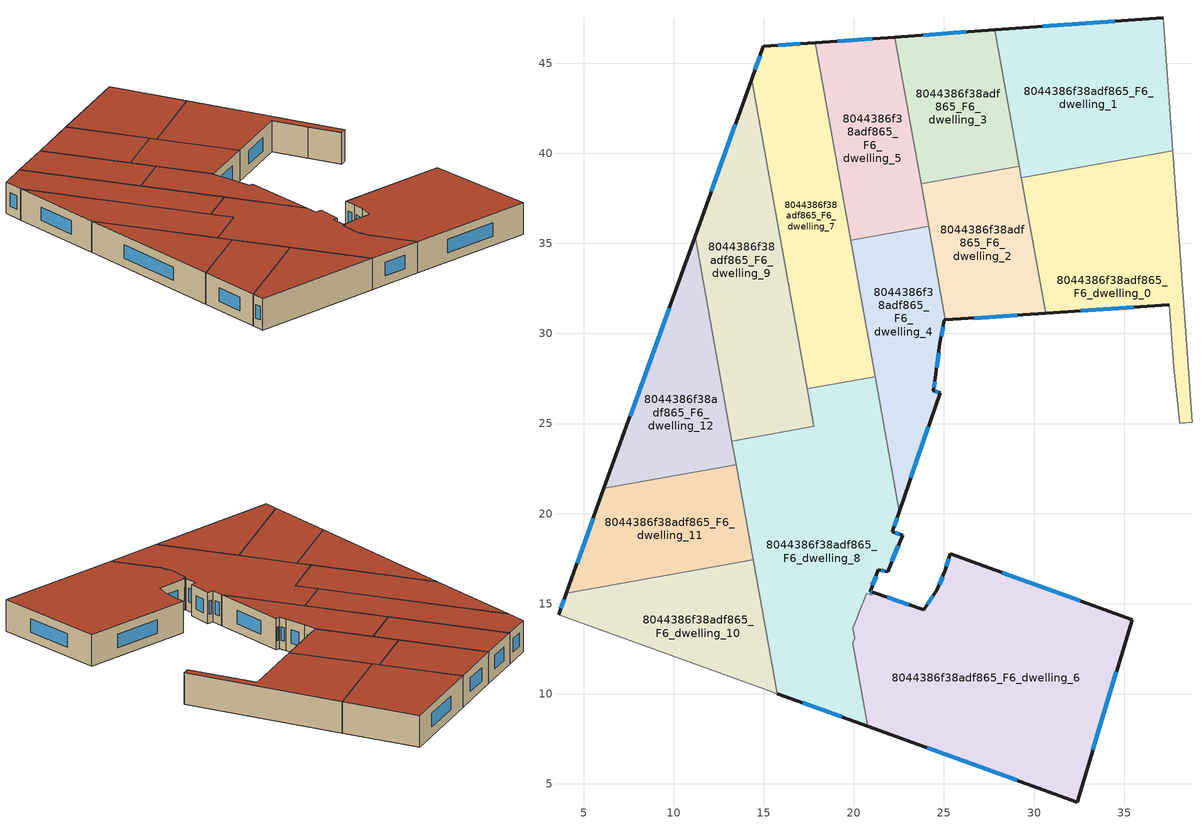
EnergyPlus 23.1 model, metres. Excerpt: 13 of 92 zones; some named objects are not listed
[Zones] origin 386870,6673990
8044386f38adf865_F6_dwelling_0
 floor to 8044386f38adf865_F5_dwelling_0 (EU_floor_Construction): 37.69,40.14 38.77,25.08 38.1,25.02 37.77,28.16 37.5,31.6 30.65,31.13 29.3,38.64 z18
 wall outside (EU_wall_Construction): 30.65,31.13 37.5,31.6 z18:21
 wall adiabatic (EU_wall_Construction): 37.5,31.6 37.77,28.16 38.1,25.02 38.77,25.08 37.69,40.14 z18:21
 wall to 8044386f38adf865_F6_dwelling_1 (EU_wall_Construction): 37.69,40.14 29.3,38.64 z18:21
 wall to 8044386f38adf865_F6_dwelling_2 (EU_wall_Construction): 29.3,38.64 30.65,31.13 z18:21
 window (EU_Window_Construction): 32.61,31.27 35.54,31.47 z18.86:20.14
 roof outside (EU_roof_Construction): 38.77,25.08 37.69,40.14 29.3,38.64 30.65,31.13 37.5,31.6 37.77,28.16 38.1,25.02 z21
8044386f38adf865_F6_dwelling_1
 floor to 8044386f38adf865_F5_dwelling_1 (EU_floor_Construction): 37.16,47.52 37.69,40.14 29.3,38.64 27.83,46.85 z18
 wall outside (EU_wall_Construction): 37.16,47.52 27.83,46.85 z18:21
 wall adiabatic (EU_wall_Construction): 37.69,40.14 37.16,47.52 z18:21
 wall to 8044386f38adf865_F6_dwelling_3 (EU_wall_Construction): 27.83,46.85 29.18,39.28 z18:21
 wall to 8044386f38adf865_F6_dwelling_2 (EU_wall_Construction): 29.18,39.28 29.3,38.64 z18:21
 window (EU_Window_Construction): 34.49,47.33 30.5,47.04 z18.86:20.14
 roof outside (EU_roof_Construction): 37.69,40.14 37.16,47.52 27.83,46.85 29.3,38.64 z21
8044386f38adf865_F6_dwelling_10
 floor to 8044386f38adf865_F5_dwelling_10 (EU_floor_Construction): 14.41,17.46 15.74,10.01 3.61,14.4 4.04,15.6 z18
 wall outside (EU_wall_Construction): 4.04,15.6 3.61,14.4 z18:21
 wall adiabatic (EU_wall_Construction): 3.61,14.4 15.74,10.01 z18:21
 wall to 8044386f38adf865_F6_dwelling_11 (EU_wall_Construction): 14.41,17.46 4.04,15.6 z18:21
 wall to 8044386f38adf865_F6_dwelling_8 (EU_wall_Construction): 15.74,10.01 14.41,17.46 z18:21
 window (EU_Window_Construction): 3.92,15.26 3.73,14.74 z18.86:20.14
 roof outside (EU_roof_Construction): 15.74,10.01 14.41,17.46 4.04,15.6 3.61,14.4 z21
8044386f38adf865_F6_dwelling_11
 floor to 8044386f38adf865_F5_dwelling_11 (EU_floor_Construction): 13.46,22.71 14.41,17.46 4.04,15.6 6.14,21.4 z18
 wall outside (EU_wall_Construction): 6.14,21.4 4.04,15.6 z18:21
 wall to 8044386f38adf865_F6_dwelling_12 (EU_wall_Construction): 13.46,22.71 6.14,21.4 z18:21
 wall to 8044386f38adf865_F6_dwelling_8 (EU_wall_Construction): 14.41,17.46 13.46,22.71 z18:21
 window (EU_Window_Construction): 5.54,19.74 4.64,17.26 z18.86:20.14
 roof outside (EU_roof_Construction): 14.41,17.46 13.46,22.71 6.14,21.4 4.04,15.6 z21
8044386f38adf865_F6_dwelling_12
 floor to 8044386f38adf865_F5_dwelling_12 (EU_floor_Construction): 11.19,35.41 13.46,22.71 6.14,21.4 z18
 wall outside (EU_wall_Construction): 11.19,35.41 6.14,21.4 z18:21
 wall to 8044386f38adf865_F6_dwelling_9 (EU_wall_Construction): 13.23,24.02 11.19,35.41 z18:21
 wall to 8044386f38adf865_F6_dwelling_8 (EU_wall_Construction): 13.46,22.71 13.23,24.02 z18:21
 window (EU_Window_Construction): 9.75,31.41 7.58,25.4 z18.86:20.14
 roof outside (EU_roof_Construction): 13.46,22.71 11.19,35.41 6.14,21.4 z21
8044386f38adf865_F6_dwelling_2
 floor to 8044386f38adf865_F5_dwelling_2 (EU_floor_Construction): 29.18,39.28 30.65,31.13 25.09,30.75 23.73,38.31 z18
 wall outside (EU_wall_Construction): 25.09,30.75 30.65,31.13 z18:21
 wall to 8044386f38adf865_F6_dwelling_3 (EU_wall_Construction): 29.18,39.28 23.73,38.31 z18:21
 wall to 8044386f38adf865_F6_dwelling_4 (EU_wall_Construction): 24.15,35.95 25.09,30.75 z18:21
 wall to 8044386f38adf865_F6_dwelling_5 (EU_wall_Construction): 23.73,38.31 24.15,35.95 z18:21
 window (EU_Window_Construction): 26.68,30.86 29.06,31.02 z18.86:20.14
 roof outside (EU_roof_Construction): 30.65,31.13 29.18,39.28 23.73,38.31 25.09,30.75 z21
8044386f38adf865_F6_dwelling_3
 floor to 8044386f38adf865_F5_dwelling_3 (EU_floor_Construction): 27.83,46.85 29.18,39.28 23.73,38.31 22.27,46.45 z18
 wall outside (EU_wall_Construction): 27.83,46.85 22.27,46.45 z18:21
 wall to 8044386f38adf865_F6_dwelling_5 (EU_wall_Construction): 22.27,46.45 23.73,38.31 z18:21
 window (EU_Window_Construction): 26.24,46.73 23.86,46.56 z18.86:20.14
 roof outside (EU_roof_Construction): 29.18,39.28 27.83,46.85 22.27,46.45 23.73,38.31 z21
8044386f38adf865_F6_dwelling_4
 floor to 8044386f38adf865_F5_dwelling_4 (EU_floor_Construction): 24.16,35.95 25.09,30.75 25.03,30.75 24.78,29.47 24.53,27.54 24.42,26.82 24.78,26.7 22.52,20.1 19.82,35.17 z18
 wall outside (EU_wall_Construction): 22.52,20.1 24.78,26.7 24.42,26.82 24.53,27.54 24.78,29.47 25.03,30.75 25.09,30.75 z18:21
 wall to 8044386f38adf865_F6_dwelling_5 (EU_wall_Construction): 24.16,35.95 19.82,35.17 z18:21
 wall to 8044386f38adf865_F6_dwelling_7 (EU_wall_Construction): 19.82,35.17 21.18,27.6 z18:21
 wall to 8044386f38adf865_F6_dwelling_8 (EU_wall_Construction): 21.18,27.6 22.52,20.1 z18:21
 window (EU_Window_Construction): 24.68,26.73 24.53,26.78 / 23.17,21.99 24.14,24.81 / 24.85,29.83 24.96,30.38 / 24.6,28.09 24.71,28.92 / 24.45,27.02 24.5,27.33 z18.86:20.14
 roof outside (EU_roof_Construction): 22.52,20.1 24.78,26.7 24.42,26.82 24.53,27.54 24.78,29.47 25.03,30.75 25.09,30.75 24.16,35.95 19.82,35.17 z21
8044386f38adf865_F6_dwelling_5
 floor to 8044386f38adf865_F5_dwelling_5 (EU_floor_Construction): 22.27,46.45 24.16,35.95 19.82,35.17 17.85,46.13 z18
 wall outside (EU_wall_Construction): 22.27,46.45 17.85,46.13 z18:21
 wall to 8044386f38adf865_F6_dwelling_7 (EU_wall_Construction): 17.85,46.13 19.82,35.18 z18:21
 window (EU_Window_Construction): 21.01,46.36 19.12,46.22 z18.86:20.14
 roof outside (EU_roof_Construction): 24.16,35.95 22.27,46.45 17.85,46.13 19.82,35.17 z21
8044386f38adf865_F6_dwelling_6
 floor to 8044386f38adf865_F5_dwelling_6 (EU_floor_Construction): 35.44,14.12 32.4,3.99 20.77,8.2 19.94,12.81 20.04,13.08 19.94,13.64 20.16,14.17 20.25,14.42 20.72,15.58 20.99,15.49 21.04,15.63 23.87,14.67 24.61,15.76 25.05,16.81 25.34,17.78 z18
 wall outside (EU_wall_Construction): 20.77,8.2 32.4,3.99 35.44,14.12 25.34,17.78 25.05,16.81 24.61,15.76 23.87,14.67 21.04,15.63 z18:21
 wall to 8044386f38adf865_F6_dwelling_8 (EU_wall_Construction): 21.04,15.63 20.99,15.49 20.72,15.58 20.25,14.42 20.16,14.17 / 20.15,14.17 19.94,13.64 20.04,13.08 19.94,12.81 20.77,8.2 z18:21
 window (EU_Window_Construction): 23.06,14.95 21.85,15.36 / 24.4,15.45 24.08,14.99 / 24.93,16.51 24.74,16.06 / 25.26,17.5 25.13,17.09 / 32.56,15.17 28.23,16.73 / 33.27,6.89 34.57,11.23 / 24.09,7 29.07,5.19 z18.86:20.14
 roof outside (EU_roof_Construction): 32.4,3.99 35.44,14.12 25.34,17.78 25.05,16.81 24.61,15.76 23.87,14.67 21.04,15.63 20.99,15.49 20.72,15.58 20.25,14.42 20.16,14.17 19.94,13.64 20.04,13.08 19.94,12.81 20.77,8.2 z21
8044386f38adf865_F6_dwelling_7
 floor to 8044386f38adf865_F5_dwelling_7 (EU_floor_Construction): 17.85,46.13 21.18,27.6 17.41,26.92 14.33,44.11 14.98,45.93 z18
 wall outside (EU_wall_Construction): 17.85,46.13 14.98,45.93 14.33,44.11 z18:21
 wall to 8044386f38adf865_F6_dwelling_8 (EU_wall_Construction): 17.41,26.92 21.18,27.6 z18:21
 wall to 8044386f38adf865_F6_dwelling_9 (EU_wall_Construction): 14.33,44.11 17.41,26.92 z18:21
 window (EU_Window_Construction): 14.8,45.41 14.51,44.63 / 17.03,46.07 15.8,45.99 z18.86:20.14
 roof outside (EU_roof_Construction): 21.18,27.6 17.85,46.13 14.98,45.93 14.33,44.11 17.41,26.92 z21
8044386f38adf865_F6_dwelling_8
 floor to 8044386f38adf865_F5_dwelling_8 (EU_floor_Construction): 21.18,27.6 22.52,20.1 22.14,18.99 22.71,18.8 21.87,16.78 21.37,16.88 20.9,15.67 21.04,15.63 20.99,15.49 20.72,15.58 20.25,14.42 20.15,14.17 19.94,13.64 20.04,13.08 19.94,12.81 20.77,8.2 15.74,10.01 13.23,24.02 17.78,24.84 17.41,26.92 z18
 wall outside (EU_wall_Construction): 15.74,10.01 20.77,8.2 / 21.04,15.63 20.9,15.67 21.37,16.88 21.87,16.78 22.71,18.8 22.14,18.99 22.52,20.1 z18:21
 wall to 8044386f38adf865_F6_dwelling_9 (EU_wall_Construction): 17.41,26.92 17.78,24.84 13.23,24.02 z18:21
 window (EU_Window_Construction): 17.18,9.5 19.33,8.72 / 22.25,19.31 22.41,19.78 / 22.54,18.86 22.3,18.94 / 22.11,17.36 22.47,18.23 / 21.51,16.85 21.73,16.81 / 21.03,16.02 21.23,16.53 / 21,15.64 20.94,15.66 z18.86:20.14
 roof outside (EU_roof_Construction): 20.77,8.2 19.94,12.81 20.04,13.08 19.94,13.64 20.15,14.17 20.25,14.42 20.72,15.58 20.99,15.49 21.04,15.63 20.9,15.67 21.37,16.88 21.87,16.78 22.71,18.8 22.14,18.99 22.52,20.1 21.18,27.6 17.41,26.92 17.78,24.84 13.23,24.02 15.74,10.01 z21
8044386f38adf865_F6_dwelling_9
 floor to 8044386f38adf865_F5_dwelling_9 (EU_floor_Construction): 14.33,44.11 17.78,24.84 13.23,24.02 11.19,35.41 z18
 wall outside (EU_wall_Construction): 14.33,44.11 11.19,35.41 z18:21
 window (EU_Window_Construction): 13.43,41.62 12.09,37.89 z18.86:20.14
 roof outside (EU_roof_Construction): 17.78,24.84 14.33,44.11 11.19,35.41 13.23,24.02 z21
[Building]
EU S2 Campaign: North Axis=0; Terrain=City; Solar Distribution=FullExterior
[Site:Location]
Helsinki-Vantaa.AP: Latitude=60.317; Longitude=24.963; Time Zone=2; Elevation=54.6
[SizingPeriod:WeatherFileDays]
AnnualSizingPeriod: Begin Month=1; Begin Day of Month=1; End Month=12; End Day of Month=31; Day of Week for Start Day=Monday; Use Weather File Daylight Saving Period=No; Use Weather File Rain and Snow Indicators=No
[MATERIAL]
EU_InternalMass_Material: Roughness=MediumRough; Thickness=0.1; Conductivity=1; Density=1800; Specific Heat=900; Thermal Absorptance=0.9; Solar Absorptance=0.7; Visible Absorptance=0.7
[MATERIAL:NOMASS] Roughness=MediumRough; Thermal Absorptance=0.9; Solar Absorptance=0.7; Visible Absorptance=0.7
Name | Thermal Resistance
EU_wall_NoMass | 1.10183
EU_roof_NoMass; EU_floor_NoMass | 1.70606
[WINDOWMATERIAL:SIMPLEGLAZINGSYSTEM]
EU_Window_SimpleGlazing: UFactor=3.11035; Solar Heat Gain Coefficient=0.8; Visible Transmittance=0.8
[CONSTRUCTION]
EU_wall_Construction: EU_wall_NoMass
EU_roof_Construction: EU_roof_NoMass
EU_floor_Construction: EU_floor_NoMass
EU_Window_Construction: EU_Window_SimpleGlazing
EU_InternalMass_Construction: EU_InternalMass_Material
[ZONE] Type=1; Multiplier=1; Ceiling Height=autocalculate; Floor Area=autocalculate; Part of Total Floor Area=Yes
Name | Volume
8044386f38adf865_F6_dwelling_0; 8044386f38adf865_F6_dwelling_1 | 210.354
8044386f38adf865_F6_dwelling_10 | 144.018
8044386f38adf865_F6_dwelling_11 | 144.02
8044386f38adf865_F6_dwelling_12 | 144.004
8044386f38adf865_F6_dwelling_2 | 132.581
8044386f38adf865_F6_dwelling_3 | 132.591
8044386f38adf865_F6_dwelling_4 | 144.059
8044386f38adf865_F6_dwelling_5 | 144.072
8044386f38adf865_F6_dwelling_6 | 409.997
8044386f38adf865_F6_dwelling_7 | 216.01
8044386f38adf865_F6_dwelling_8 | 344.089
8044386f38adf865_F6_dwelling_9 | 215.984
[INTERNALMASS] Construction=EU_InternalMass_Construction
Name | Zone or ZoneList | Surface Area
8044386f38adf865_F6_dwelling_0_EU_InternalMass | 8044386f38adf865_F6_dwelling_0 | 70.1179
8044386f38adf865_F6_dwelling_1_EU_InternalMass | 8044386f38adf865_F6_dwelling_1 | 70.1176
8044386f38adf865_F6_dwelling_2_EU_InternalMass | 8044386f38adf865_F6_dwelling_2 | 44.1937
8044386f38adf865_F6_dwelling_3_EU_InternalMass | 8044386f38adf865_F6_dwelling_3 | 44.1971
8044386f38adf865_F6_dwelling_4_EU_InternalMass | 8044386f38adf865_F6_dwelling_4 | 48.0196
8044386f38adf865_F6_dwelling_5_EU_InternalMass | 8044386f38adf865_F6_dwelling_5 | 48.0235
8044386f38adf865_F6_dwelling_6_EU_InternalMass | 8044386f38adf865_F6_dwelling_6 | 136.667
8044386f38adf865_F6_dwelling_7_EU_InternalMass | 8044386f38adf865_F6_dwelling_7 | 72.0035
8044386f38adf865_F6_dwelling_8_EU_InternalMass | 8044386f38adf865_F6_dwelling_8 | 114.697
8044386f38adf865_F6_dwelling_9_EU_InternalMass | 8044386f38adf865_F6_dwelling_9 | 71.9949
8044386f38adf865_F6_dwelling_10_EU_InternalMass | 8044386f38adf865_F6_dwelling_10 | 48.0057
8044386f38adf865_F6_dwelling_11_EU_InternalMass | 8044386f38adf865_F6_dwelling_11 | 48.0064
8044386f38adf865_F6_dwelling_12_EU_InternalMass | 8044386f38adf865_F6_dwelling_12 | 48.0018
[OTHEREQUIPMENT] Fuel Type=Electricity; Design Level Calculation Method=Watts/Area; Power per Zone Floor Area=1; Fraction Latent=0; Fraction Radiant=0; Fraction Lost=0; Carbon Dioxide Generation Rate=0; EndUse Subcategory=EU_Step8_InternalGains
Name | Zone or ZoneList or Space or SpaceList | Schedule
EU_Step8_InternalGain_8044386f38adf865_F6_dwelling_0_f000 | 8044386f38adf865_F6_dwelling_0 | EU_Step8_GainSchedule_8044386f38adf865_F6_dwelling_0_f000
EU_Step8_InternalGain_8044386f38adf865_F6_dwelling_1_f000 | 8044386f38adf865_F6_dwelling_1 | EU_Step8_GainSchedule_8044386f38adf865_F6_dwelling_1_f000
EU_Step8_InternalGain_8044386f38adf865_F6_dwelling_2_f000 | 8044386f38adf865_F6_dwelling_2 | EU_Step8_GainSchedule_8044386f38adf865_F6_dwelling_2_f000
EU_Step8_InternalGain_8044386f38adf865_F6_dwelling_3_f000 | 8044386f38adf865_F6_dwelling_3 | EU_Step8_GainSchedule_8044386f38adf865_F6_dwelling_3_f000
EU_Step8_InternalGain_8044386f38adf865_F6_dwelling_4_f000 | 8044386f38adf865_F6_dwelling_4 | EU_Step8_GainSchedule_8044386f38adf865_F6_dwelling_4_f000
EU_Step8_InternalGain_8044386f38adf865_F6_dwelling_5_f000 | 8044386f38adf865_F6_dwelling_5 | EU_Step8_GainSchedule_8044386f38adf865_F6_dwelling_5_f000
EU_Step8_InternalGain_8044386f38adf865_F6_dwelling_6_f000 | 8044386f38adf865_F6_dwelling_6 | EU_Step8_GainSchedule_8044386f38adf865_F6_dwelling_6_f000
EU_Step8_InternalGain_8044386f38adf865_F6_dwelling_7_f000 | 8044386f38adf865_F6_dwelling_7 | EU_Step8_GainSchedule_8044386f38adf865_F6_dwelling_7_f000
EU_Step8_InternalGain_8044386f38adf865_F6_dwelling_8_f000 | 8044386f38adf865_F6_dwelling_8 | EU_Step8_GainSchedule_8044386f38adf865_F6_dwelling_8_f000
EU_Step8_InternalGain_8044386f38adf865_F6_dwelling_9_f000 | 8044386f38adf865_F6_dwelling_9 | EU_Step8_GainSchedule_8044386f38adf865_F6_dwelling_9_f000
EU_Step8_InternalGain_8044386f38adf865_F6_dwelling_10_f000 | 8044386f38adf865_F6_dwelling_10 | EU_Step8_GainSchedule_8044386f38adf865_F6_dwelling_10_f000
EU_Step8_InternalGain_8044386f38adf865_F6_dwelling_11_f000 | 8044386f38adf865_F6_dwelling_11 | EU_Step8_GainSchedule_8044386f38adf865_F6_dwelling_11_f000
EU_Step8_InternalGain_8044386f38adf865_F6_dwelling_12_f000 | 8044386f38adf865_F6_dwelling_12 | EU_Step8_GainSchedule_8044386f38adf865_F6_dwelling_12_f000
[ZONEVENTILATION:DESIGNFLOWRATE] Schedule=EU_AlwaysOn; Design Flow Rate Calculation Method=AirChanges/Hour; Air Changes per Hour=0.756316; Ventilation Type=Natural; Fan Pressure Rise=0; Fan Total Efficiency=1; Constant Term Coefficient=1; Temperature Term Coefficient=0; Velocity Term Coefficient=0; Velocity Squared Term Coefficient=0; Minimum Indoor Temperature=-100; Maximum Indoor Temperature=100; Delta Temperature=-100; Minimum Outdoor Temperature=-100; Maximum Outdoor Temperature=100; Maximum Wind Speed=40
Name | Zone or ZoneList or Space or SpaceList
EU_ConstantAir_8044386f38adf865_F6_dwelling_0 | 8044386f38adf865_F6_dwelling_0
EU_ConstantAir_8044386f38adf865_F6_dwelling_1 | 8044386f38adf865_F6_dwelling_1
EU_ConstantAir_8044386f38adf865_F6_dwelling_2 | 8044386f38adf865_F6_dwelling_2
EU_ConstantAir_8044386f38adf865_F6_dwelling_3 | 8044386f38adf865_F6_dwelling_3
EU_ConstantAir_8044386f38adf865_F6_dwelling_4 | 8044386f38adf865_F6_dwelling_4
EU_ConstantAir_8044386f38adf865_F6_dwelling_5 | 8044386f38adf865_F6_dwelling_5
EU_ConstantAir_8044386f38adf865_F6_dwelling_6 | 8044386f38adf865_F6_dwelling_6
EU_ConstantAir_8044386f38adf865_F6_dwelling_7 | 8044386f38adf865_F6_dwelling_7
EU_ConstantAir_8044386f38adf865_F6_dwelling_8 | 8044386f38adf865_F6_dwelling_8
EU_ConstantAir_8044386f38adf865_F6_dwelling_9 | 8044386f38adf865_F6_dwelling_9
EU_ConstantAir_8044386f38adf865_F6_dwelling_10 | 8044386f38adf865_F6_dwelling_10
EU_ConstantAir_8044386f38adf865_F6_dwelling_11 | 8044386f38adf865_F6_dwelling_11
EU_ConstantAir_8044386f38adf865_F6_dwelling_12 | 8044386f38adf865_F6_dwelling_12
[HVACTEMPLATE:ZONE:IDEALLOADSAIRSYSTEM] System Availability Schedule=EU_AlwaysOn; Maximum Heating Supply Air Temperature=50; Minimum Cooling Supply Air Temperature=13; Maximum Heating Supply Air Humidity Ratio=0.0156; Minimum Cooling Supply Air Humidity Ratio=0.0077; Heating Limit=NoLimit; Cooling Limit=NoLimit; Heating Availability Schedule=EU_AlwaysOn; Cooling Availability Schedule=EU_CoolingOff; Dehumidification Control Type=ConstantSensibleHeatRatio; Cooling Sensible Heat Ratio=0.7; Dehumidification Setpoint=60; Humidification Control Type=None; Humidification Setpoint=30; Outdoor Air Method=None; Outdoor Air Flow Rate per Person=0.00944; Outdoor Air Flow Rate per Zone Floor Area=0; Outdoor Air Flow Rate per Zone=0; Demand Controlled Ventilation Type=None; Outdoor Air Economizer Type=NoEconomizer; Heat Recovery Type=None; Sensible Heat Recovery Effectiveness=0.7; Latent Heat Recovery Effectiveness=0.65
Name | Template Thermostat
8044386f38adf865_F6_dwelling_0 | EU_HeatOnly_8044386f38adf865_F6_dwelling_0
8044386f38adf865_F6_dwelling_1 | EU_HeatOnly_8044386f38adf865_F6_dwelling_1
8044386f38adf865_F6_dwelling_2 | EU_HeatOnly_8044386f38adf865_F6_dwelling_2
8044386f38adf865_F6_dwelling_3 | EU_HeatOnly_8044386f38adf865_F6_dwelling_3
8044386f38adf865_F6_dwelling_4 | EU_HeatOnly_8044386f38adf865_F6_dwelling_4
8044386f38adf865_F6_dwelling_5 | EU_HeatOnly_8044386f38adf865_F6_dwelling_5
8044386f38adf865_F6_dwelling_6 | EU_HeatOnly_8044386f38adf865_F6_dwelling_6
8044386f38adf865_F6_dwelling_7 | EU_HeatOnly_8044386f38adf865_F6_dwelling_7
8044386f38adf865_F6_dwelling_8 | EU_HeatOnly_8044386f38adf865_F6_dwelling_8
8044386f38adf865_F6_dwelling_9 | EU_HeatOnly_8044386f38adf865_F6_dwelling_9
8044386f38adf865_F6_dwelling_10 | EU_HeatOnly_8044386f38adf865_F6_dwelling_10
8044386f38adf865_F6_dwelling_11 | EU_HeatOnly_8044386f38adf865_F6_dwelling_11
8044386f38adf865_F6_dwelling_12 | EU_HeatOnly_8044386f38adf865_F6_dwelling_12
[SIZING:ZONE] Zone Cooling Design Supply Air Temperature Input Method=SupplyAirTemperature; Zone Cooling Design Supply Air Temperature=13; Zone Heating Design Supply Air Temperature Input Method=SupplyAirTemperature; Zone Heating Design Supply Air Temperature=50; Zone Cooling Design Supply Air Humidity Ratio=0.008; Zone Heating Design Supply Air Humidity Ratio=0.008; Cooling Design Air Flow Method=DesignDay; Cooling Design Air Flow Rate=0; Cooling Minimum Air Flow per Zone Floor Area=0.000762; Cooling Minimum Air Flow=0; Cooling Minimum Air Flow Fraction=0.2; Heating Design Air Flow Method=DesignDay; Heating Design Air Flow Rate=0; Heating Maximum Air Flow per Zone Floor Area=0.002032; Heating Maximum Air Flow=0.141576; Heating Maximum Air Flow Fraction=0.3; Account for Dedicated Outdoor Air System=No; Dedicated Outdoor Air System Control Strategy=NeutralSupplyAir; Dedicated Outdoor Air Low Setpoint Temperature for Design=autosize; Dedicated Outdoor Air High Setpoint Temperature for Design=autosize; Zone Load Sizing Method=Sensible Load Only No Latent Load; Zone Latent Cooling Design Supply Air Humidity Ratio Input Method=HumidityRatioDifference; Zone Cooling Design Supply Air Humidity Ratio Difference=0.005; Zone Latent Heating Design Supply Air Humidity Ratio Input Method=HumidityRatioDifference; Zone Humidification Design Supply Air Humidity Ratio Difference=0.005
8044386f38adf865_F6_dwelling_0; 8044386f38adf865_F6_dwelling_1; 8044386f38adf865_F6_dwelling_2; 8044386f38adf865_F6_dwelling_3; 8044386f38adf865_F6_dwelling_4; 8044386f38adf865_F6_dwelling_5; 8044386f38adf865_F6_dwelling_6; 8044386f38adf865_F6_dwelling_7; 8044386f38adf865_F6_dwelling_8; 8044386f38adf865_F6_dwelling_9; 8044386f38adf865_F6_dwelling_10; 8044386f38adf865_F6_dwelling_11; 8044386f38adf865_F6_dwelling_12
[SCHEDULE:CONSTANT]
Name | Hourly Value
EU_AlwaysOn | 1
EU_CoolingOff | 0
[SCHEDULE:FILE] Column Number=1; Rows to Skip at Top=0; Number of Hours of Data=8760; Column Separator=Comma; Interpolate to Timestep=No; Minutes per Item=60; Adjust Schedule for Daylight Savings=Yes
Name | File
EU_Step8_GainSchedule_8044386f38adf865_F6_dwelling_0_f000 | ../../schedules/8044386f38adf865/8044386f38adf865_F6_dwelling_0_f000_gain.csv
EU_Step8_GainSchedule_8044386f38adf865_F6_dwelling_1_f000 | ../../schedules/8044386f38adf865/8044386f38adf865_F6_dwelling_1_f000_gain.csv
EU_Step8_GainSchedule_8044386f38adf865_F6_dwelling_2_f000 | ../../schedules/8044386f38adf865/8044386f38adf865_F6_dwelling_2_f000_gain.csv
EU_Step8_GainSchedule_8044386f38adf865_F6_dwelling_3_f000 | ../../schedules/8044386f38adf865/8044386f38adf865_F6_dwelling_3_f000_gain.csv
EU_Step8_GainSchedule_8044386f38adf865_F6_dwelling_4_f000 | ../../schedules/8044386f38adf865/8044386f38adf865_F6_dwelling_4_f000_gain.csv
EU_Step8_GainSchedule_8044386f38adf865_F6_dwelling_5_f000 | ../../schedules/8044386f38adf865/8044386f38adf865_F6_dwelling_5_f000_gain.csv
EU_Step8_GainSchedule_8044386f38adf865_F6_dwelling_6_f000 | ../../schedules/8044386f38adf865/8044386f38adf865_F6_dwelling_6_f000_gain.csv
EU_Step8_GainSchedule_8044386f38adf865_F6_dwelling_7_f000 | ../../schedules/8044386f38adf865/8044386f38adf865_F6_dwelling_7_f000_gain.csv
EU_Step8_GainSchedule_8044386f38adf865_F6_dwelling_8_f000 | ../../schedules/8044386f38adf865/8044386f38adf865_F6_dwelling_8_f000_gain.csv
EU_Step8_GainSchedule_8044386f38adf865_F6_dwelling_9_f000 | ../../schedules/8044386f38adf865/8044386f38adf865_F6_dwelling_9_f000_gain.csv
EU_Step8_GainSchedule_8044386f38adf865_F6_dwelling_10_f000 | ../../schedules/8044386f38adf865/8044386f38adf865_F6_dwelling_10_f000_gain.csv
EU_Step8_GainSchedule_8044386f38adf865_F6_dwelling_11_f000 | ../../schedules/8044386f38adf865/8044386f38adf865_F6_dwelling_11_f000_gain.csv
EU_Step8_GainSchedule_8044386f38adf865_F6_dwelling_12_f000 | ../../schedules/8044386f38adf865/8044386f38adf865_F6_dwelling_12_f000_gain.csv
